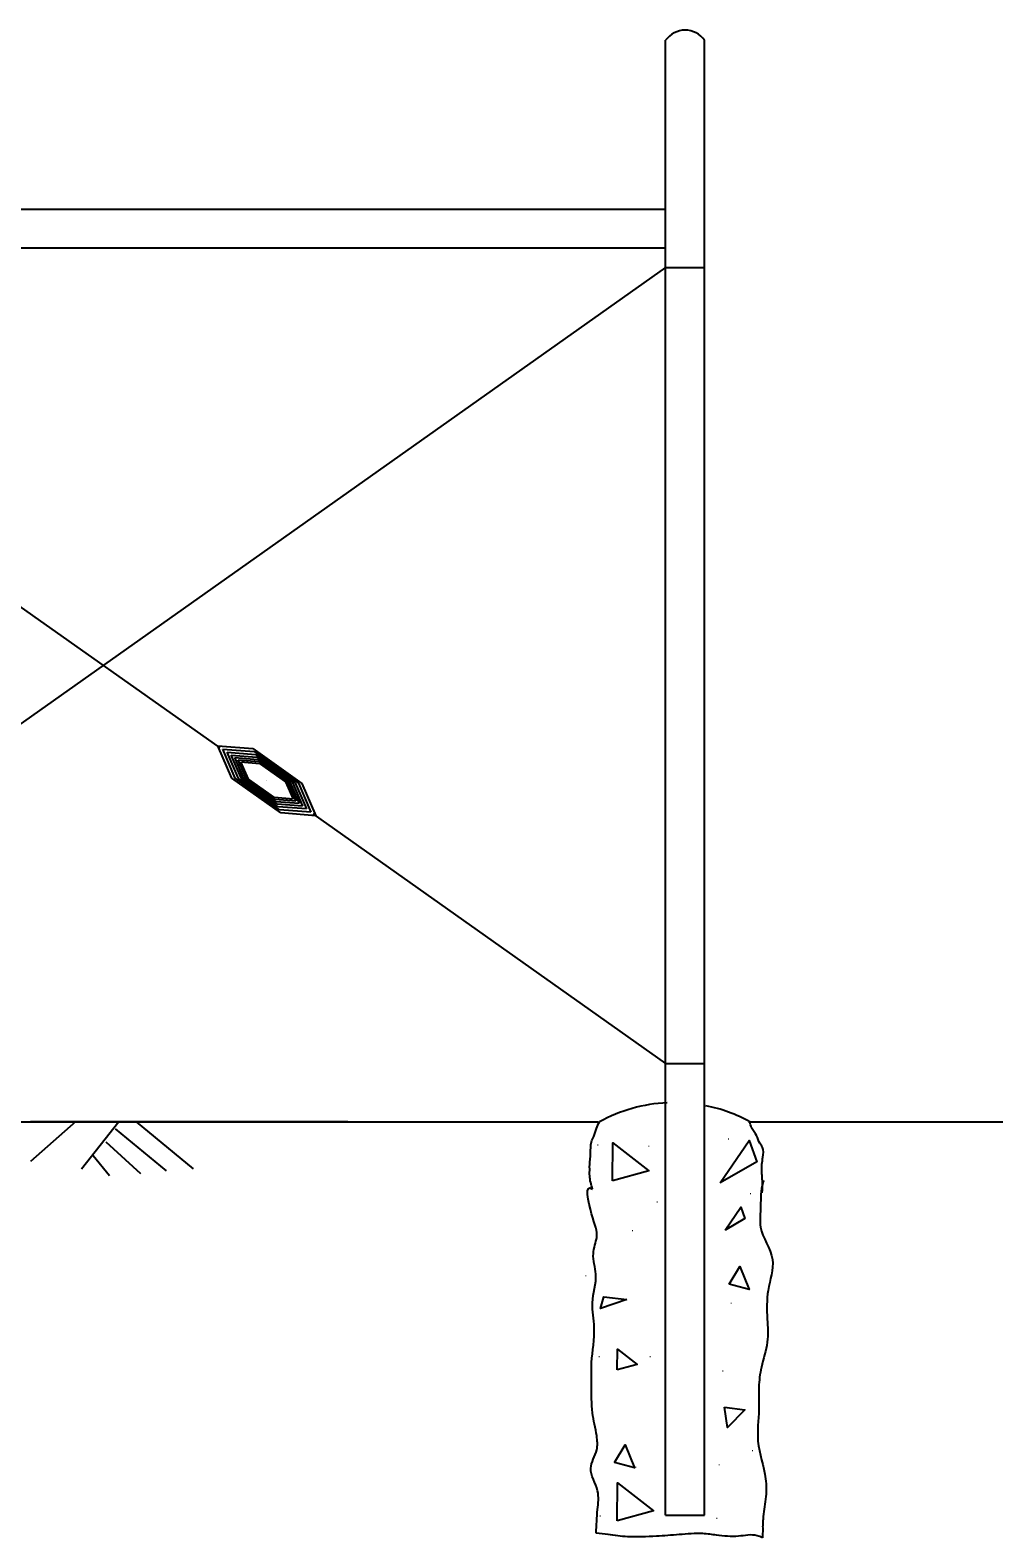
# Model space of a CAD drawing. Extents: x -800 to -719.3, y 369.4 to 418.9.
# Drawn here: x -779.5 to -773.66, y 408.18 to 417.24 of the extents above; entities that cross this region are included whole.
import ezdxf

# ---------------------------------------------------------------- set-up
doc = ezdxf.new("R2010")
doc.units = 0
doc.layers.add('mc_FENCE-WM', color=7, linetype='Continuous')

msp = doc.modelspace()

# ---------------------------------------------------------------- linework, layer by layer
at = {"layer": 'mc_FENCE-WM'}
for p, q in [((-775.6805532070808, 408.32122034335504), (-775.6805532070808, 417.18236424294327)), ((-775.4472203404142, 408.32122034335504), (-775.4472203404142, 417.1823642429433)), ((-782.4359682770928, 416.16811881620305), (-775.678116401711, 416.16811881620305)), ((-782.4359682770928, 415.93478594953643), (-775.678116401711, 415.93478594953643)), ((-782.447223257075, 415.81811951620307), (-778.3585347089033, 412.93204895955023)), ((-775.6805532070808, 415.81812440635457), (-779.9059274793011, 412.82599426596175)), ((-775.6805532070808, 415.81812440635457), (-775.4472203404142, 415.81812440635457)), ((-778.2864763673604, 412.75005512604343), (-778.3701187690211, 412.94398489181015)), ((-778.3701187690211, 412.94398489181015), (-778.1595367534429, 412.9277760041023)), ((-778.2650879673743, 412.74876142478496), (-778.3403749893556, 412.9232814054936)), ((-778.3403749893556, 412.9232814054936), (-778.1508652515175, 412.9086840239362)), ((-778.2458556260497, 412.74756634977035), (-778.3136068251879, 412.90466151213764)), ((-778.3136068251879, 412.90466151213764), (-778.1430540926887, 412.8915130796465)), ((-778.228527676808, 412.7465206501367), (-778.289518893148, 412.88788407116635)), ((-778.289518893148, 412.88788407116635), (-778.1360090092596, 412.87605719238775)), ((-778.1595367534429, 412.9277760041023), (-777.8652876238772, 412.717609342875)), ((-778.1508652515175, 412.9086840239362), (-777.8860225224012, 412.71955862470315)), ((-778.1430540926887, 412.8915130796465), (-777.9046771886229, 412.7212804139857)), ((-778.2129407763747, 412.74554247179935), (-778.2678382313876, 412.87278292367336)), ((-778.2678382313876, 412.87278292367336), (-778.1296756751033, 412.8621528972536)), ((-778.198911207495, 412.74470036550787), (-778.2483185996272, 412.85920842618134)), ((-778.2483185996272, 412.85920842618134), (-778.1239815209871, 412.8496394616377)), ((-778.1864360396385, 412.7436385107085), (-778.2308994457844, 412.8466940133097)), ((-778.2308994457844, 412.8466940133097), (-778.1189836503689, 412.8380886556838)), ((-778.1360090092596, 412.87605719238775), (-777.9214936844073, 412.7228466402307)), ((-778.1296756751033, 412.8621528972536), (-777.936605176103, 412.72427466355595)), ((-778.1239815209871, 412.8496394616377), (-777.9502123378878, 412.7255344286678)), ((-778.1189836503689, 412.8380886556838), (-777.9626037257499, 412.7263980600254)), ((-777.9922012392838, 412.5399016848189), (-778.2864763673604, 412.75005512604343)), ((-778.0002492567415, 412.5596130409037), (-778.2650879673743, 412.74876142478496)), ((-778.007477717363, 412.57733943027165), (-778.2458556260497, 412.74756634977035)), ((-778.0140133565767, 412.59330435181766), (-778.228527676808, 412.7465206501367)), ((-778.0198760235363, 412.6076652427226), (-778.2129407763747, 412.74554247179935)), ((-778.0251420243958, 412.62059533253796), (-778.198911207495, 412.74470036550787)), ((-778.0300388765332, 412.6319449011875), (-778.1864360396385, 412.7436385107085)), ((-778.075871367134, 412.7338422198519), (-778.075871367134, 412.7338422198519)), ((-778.0755322602394, 412.73415600626055), (-778.0755322602394, 412.73415600626055)), ((-778.0752529057704, 412.73443286496047), (-778.0752529057704, 412.73443286496047)), ((-778.0750045729168, 412.7346677728473), (-778.0750045729168, 412.7346677728473)), ((-778.0747724739284, 412.7349114407587), (-778.0747724739284, 412.7349114407587)), ((-778.07455516269, 412.7351043978324), (-778.07455516269, 412.7351043978324)), ((-778.0745252673274, 412.7350044222723), (-778.0745252673274, 412.7350044222723)), ((-777.9626037257499, 412.7263980600254), (-777.918141324225, 412.6233368112622)), ((-777.9502123378878, 412.7255344286678), (-777.9008049457556, 412.61102636799427)), ((-777.936605176103, 412.72427466355595), (-777.88170772109, 412.597034211682)), ((-777.9214936844073, 412.7228466402307), (-777.8604852295811, 412.5814802053385)), ((-777.9046771886229, 412.7212804139857), (-777.8369219710012, 412.5642082362668)), ((-777.8860225224012, 412.71955862470315), (-777.810716534255, 412.54501164086287)), ((-777.8652876238772, 412.717609342875), (-777.7816182190847, 412.52369854327304)), ((-777.918141324225, 412.6233368112622), (-778.0300388765332, 412.6319449011875)), ((-777.9008049457556, 412.61102636799427), (-778.0251420243958, 412.62059533253796)), ((-777.88170772109, 412.597034211682), (-778.0198760235363, 412.6076652427226)), ((-777.8604852295811, 412.5814802053385), (-778.0140133565767, 412.59330435181766)), ((-777.8369219710012, 412.5642082362668), (-778.007477717363, 412.57733943027165)), ((-777.810716534255, 412.54501164086287), (-778.0002492567415, 412.5596130409037)), ((-777.7816182190847, 412.52369854327304), (-777.9922012392838, 412.5399016848189)), ((-777.7983340495208, 412.5355302666461), (-775.6805532070808, 411.0348123063315)), ((-775.6805532070808, 411.0348123063315), (-775.4472203404142, 411.0348123063315)), ((-782.1098939488255, 410.68480811618), (-776.0848159144515, 410.68480811618)), ((-779.2223857074925, 410.6868360002524), (-779.4939285611053, 410.4452169557744)), ((-779.4939285611053, 410.6861979050226), (-777.5891714430101, 410.6861979050226)), ((-778.9649666632199, 410.6850740955134), (-779.1888095174528, 410.4001836230265)), ((-778.9869952343621, 410.6423264770215), (-778.68020476216, 410.3897217184006)), ((-778.8604666645784, 410.6839312383854), (-778.5172714309448, 410.4014026706297)), ((-775.1830848794032, 410.6848130063315), (-773.6559392104489, 410.6848130063315)), ((-779.0430666622046, 410.56374076375744), (-778.8335999982611, 410.37298362338015)), ((-779.1174190421905, 410.48195981243964), (-779.0192761863235, 410.36150743305313)), ((-775.6805532070808, 408.32122034335504), (-775.4472203404142, 408.32122034335504)), ((-775.0973664653786, 408.25921285754174), (-775.0988364624385, 408.24910954441503))]:
    msp.add_line(p, q, dxfattribs=at)
for points in [[(-775.9998746603585, 410.32994288273983), (-775.9981071638936, 410.5576057607465), (-775.781171764432, 410.3896060967465)], [(-775.352492621792, 410.3175179075899), (-775.1794471345502, 410.57147739966985), (-775.1332588935936, 410.4445443202032)], [(-775.3239738299287, 410.0334475473164), (-775.2299488299287, 410.1714575473164), (-775.2048388299288, 410.10249754731643)], [(-775.2982354392345, 409.7089445058494), (-775.2355554392345, 409.8155945058494), (-775.1790554392345, 409.6775545058494)], [(-775.9141872190132, 409.6170745732286), (-776.0722763852056, 409.56326680187925), (-776.0509060921968, 409.6334758061218)], [(-775.9707558439607, 409.1948263113296), (-775.9697658439607, 409.3185513113296), (-775.8518858439606, 409.2272713113296)], [(-775.3275995883384, 408.9703337444586), (-775.2048388299288, 408.95488538144843), (-775.309274629927, 408.84848567995107)], [(-775.9870504449116, 408.63687881616687), (-775.9243704449116, 408.7435288161669), (-775.8678704449115, 408.6054888161669)], [(-775.9713263841219, 408.2869736353533), (-775.9695355543702, 408.51463651335996), (-775.7526234881952, 408.3466426826816)]]:
    msp.add_lwpolyline(points, close=True, dxfattribs=at)
for centre, radius, start, end in [((-775.5638912949764, 417.1011057399072), 0.142175759258163, 34.857375000000005, 145.142625), ((-775.6263309091851, 409.8546043909134), 0.9453180501778091, 92.75180926982772, 118.5701726259143), ((-775.6263309091851, 409.8546043909134), 0.9453180501778091, 61.4298273741705, 78.53201560623324)]:
    msp.add_arc(centre, radius, start, end, dxfattribs=at)
for points in [[(-776.1198952536503, 410.2790763178065), (-776.1367943865185, 410.3602819887282), (-776.1367943865185, 410.3927794237332), (-776.1367943865185, 410.4252768587382), (-776.1313752306902, 410.49568505125484), (-776.1259560748618, 410.5634157491265), (-776.1124286019169, 410.5959131841315), (-776.0961711344319, 410.6446680866215), (-776.078414829419, 410.6848130063315)], [(-775.100808125162, 410.25732386131153), (-775.0994314612486, 410.3304737150115), (-775.1021439558236, 410.3710969670982), (-775.1021439558236, 410.4035944021032), (-775.1021439558236, 410.4306960145665), (-775.0967247999953, 410.47131926665315), (-775.0994314612486, 410.5309183141215), (-775.1156947620552, 410.5552840987232), (-775.1346413908286, 410.6013323399598), (-775.1644496645453, 410.64737474787484), (-775.174246989001, 410.6848130063315)], [(-776.0976644647782, 408.21347211567974), (-776.0893694813685, 408.35433683395996), (-776.0893694813685, 408.46756160750994), (-776.1300685666369, 408.6028071703516), (-776.0944678045051, 408.71288195020156), (-776.0944678045051, 408.7977859470599), (-776.1198952536502, 408.9361756702799), (-776.1249702435002, 409.1028628369049), (-776.1249702435002, 409.2380850664599), (-776.1096986073768, 409.4487963117032), (-776.1198952536502, 409.59660684941485), (-776.0995427943551, 409.76958233679653), (-776.1147969305134, 409.8922454248032), (-776.0944678045051, 409.9897552297832), (-776.1249702435002, 410.1312716134165), (-776.1198952536502, 410.2790763178065), (-776.1198952536503, 410.27907631780647)], [(-775.0919239762635, 410.33105121385654), (-775.1008081251618, 410.30082877430146), (-775.1109814381485, 410.15931239066816), (-775.1109814381485, 410.05235843790985), (-775.0397915805286, 409.8573796612015), (-775.0652131963519, 409.67181586566323), (-775.0702881862019, 409.4988637115682), (-775.0702881862019, 409.3604681550265), (-775.1058831150118, 409.2095134569366), (-775.1211547511352, 409.0900003626299), (-775.1211547511352, 408.95475479978825), (-775.1262297409852, 408.76607017715827), (-775.0804614991886, 408.53962646337993), (-775.0804614991886, 408.4169867086599), (-775.0957331353119, 408.2974502810666), (-775.0973664653786, 408.2592128575416)], [(-775.098813129152, 408.1848130063315), (-775.1313338974436, 408.19773964714483), (-775.2431995070452, 408.1945954867665), (-775.3754350759069, 408.2008896408449), (-775.4568040798353, 408.21032795530147), (-775.5992362949702, 408.20403380122315), (-775.7365526870036, 408.1945954867665), (-775.9094581745252, 408.1914454930665), (-776.0264512738719, 408.20403380122315), (-776.0976644647785, 408.21347211567985)], [(-775.0981013286269, 408.25416118129425), (-775.0981013286269, 408.2113847100093), (-775.098813129152, 408.1848130063315)]]:
    msp.add_spline(points, degree=3, dxfattribs=at)

# ---------------------------------------------------------------- texts
for p in [(-776.0963514260318, 410.5413212155901), (-775.78932620675, 410.53418122987006), (-775.3109238302234, 410.57703281083343), (-775.7393565352733, 410.19844063025675), (-775.1801876092522, 410.24889015797356), (-775.8892962353933, 410.02699930647344), (-776.1677790117599, 409.7555690160018), (-775.2966424207033, 409.5912676779385), (-776.08923916884, 409.26981665417514), (-775.7821847829499, 409.26981665417514), (-775.3466398207082, 409.18408432564013), (-775.168128511065, 408.7055011161418), (-775.8678704449115, 408.6054888161669), (-775.3680422779032, 408.6197921208935), (-776.0820889545566, 408.3126306729803), (-775.3823236874234, 408.2983448682186)]:
    msp.add_text('.', height=0.04666652666675732, dxfattribs=at).set_placement(p)

doc.saveas('drawing.dxf')
